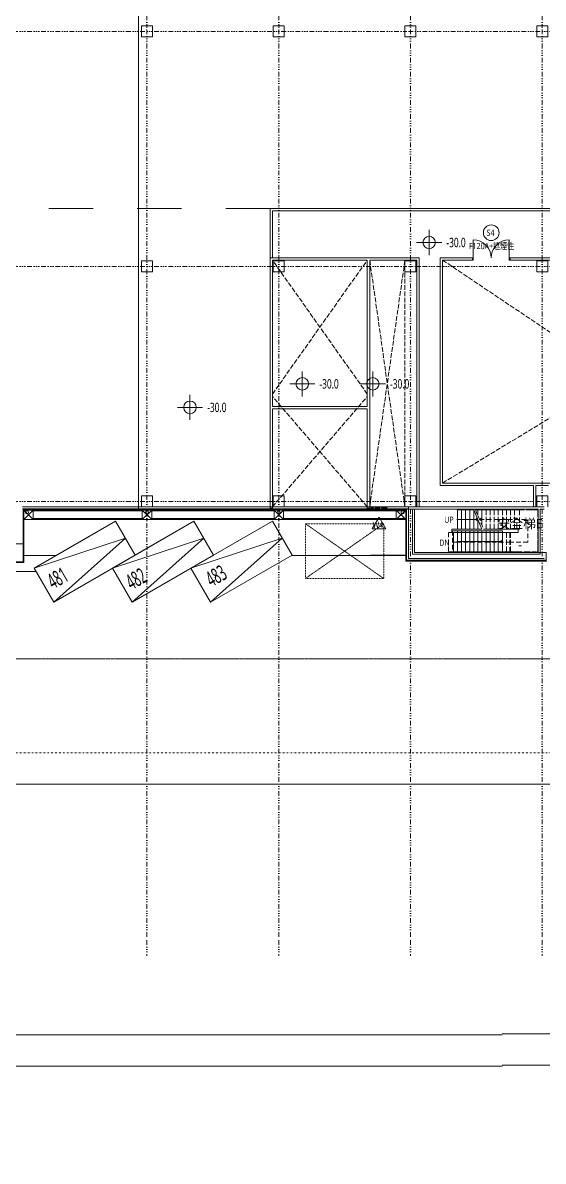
# Model space of a CAD drawing. Header units: millimetres. Extents: x -32710 to 654186, y -254124 to 420220.
# Drawn here: x 180883 to 214065, y -42117 to 30550 of the extents above; entities that cross this region are included whole.
import ezdxf
from ezdxf.enums import TextEntityAlignment as Align

# ---------------------------------------------------------------- set-up
doc = ezdxf.new("R2010")
doc.units = ezdxf.units.MM
doc.header["$LTSCALE"] = 1000
for name, pattern in [('H12PL1$0$DIVIDEX2', [0.25, 0.1, -0.05, 0, -0.05, 0, -0.05]), ('H12PL1$0$DOTK1', [0.01, 0.005, -0.005]), ('H12PL1$0$HIDDEN', [0.4, 0.3, -0.1]), ('H12PL1$0$JJP_三點線', [0.9, 0.3, -0.15, 0, -0.15, 0, -0.15, 0, -0.15]), ('H12PL1$0$JJP_虛線(退縮線、投影線、地下室範圍、非屬本工程、圖面分區)', [0.45, 0.3, -0.15]), ('H12PL1$0$TAI_虛線', [5.644, 2.822, -2.822]), ('H12PL1$0$虛線', [0.846667, 0.423333, -0.423333]), ('H12PL1$0$雨水排水_路_最新$0$CENTERK3', [0.2749, 0.25, -0.0083, 0.0083, -0.0083])]:
    doc.linetypes.add(name, pattern=pattern)
for name, color, linetype in [('H12PL1$0$A-LABEL-HIGH', 252, 'Continuous'), ('H12PL1$0$A-OBJE-2D', 252, 'Continuous'), ('H12PL1$0$A-OBJE-MEP', 252, 'Continuous'), ('H12PL1$0$A-STRS', 252, 'Continuous'), ('H12PL1$0$A-TEXT', 252, 'Continuous'), ('H12PL1$0$A-TEXT-修改說明.50K', 252, 'Continuous'), ('H12PL1$0$A-WALL-EX', 252, 'Continuous'), ('H12PL1$0$A-WALL-IN', 252, 'Continuous'), ('H12PL1$0$A-ZONE', 252, 'Continuous'), ('H12PL1$0$D label', 252, 'Continuous'), ('H12PL1$0$Door', 252, 'Continuous'), ('H12PL1$0$S-COL', 252, 'Continuous'), ('H12PL1$0$S-FNDN', 252, 'Continuous'), ('H12PL1$0$S-GRID', 252, 'Continuous'), ('H12PL1$0$S-SLAB-SHOW', 252, 'Continuous'), ('H12PL1$0$S-WALL', 252, 'Continuous'), ('H12PL1$0$W label', 252, 'Continuous'), ('H12PL1$0$Window', 252, 'Continuous'), ('H12PL1$0$全區配置圖_匯入NEWCUB用_13_0', 252, 'Continuous'), ('H12PL1$0$全區配置圖_匯入NEWCUB用_13_DRAN', 252, 'Continuous'), ('H12PL1$0$全區配置圖_匯入NEWCUB用_13_HATCH', 252, 'Continuous'), ('H12PL1$0$全區配置圖_匯入NEWCUB用_13_KABE1', 252, 'Continuous'), ('H12PL1$0$全區配置圖_匯入NEWCUB用_13_PKG', 252, 'Continuous'), ('H12PL1$0$全區配置圖_匯入NEWCUB用_13_RCHACHI', 252, 'Continuous'), ('H12PL1$0$全區配置圖_匯入NEWCUB用_13_SITE', 252, 'Continuous'), ('H12PL1$0$全區配置圖_匯入NEWCUB用_13_SUGATA3', 252, 'Continuous'), ('H12PL1$0$全區配置圖_匯入NEWCUB用_13_SUGATAD', 252, 'Continuous'), ('H12PL1$0$全區配置圖_匯入NEWCUB用_13_雨水排水経路図最新$0$SUGATAD', 252, 'Continuous'), ('MD-20250424-增加TRAY與FS主管位置調整', 7, 'Continuous')]:
    doc.layers.add(name, color=color, linetype=linetype)
doc.styles.add('H12PL1$0$Standard', font='Microsoft JhengHei.ttf', dxfattribs={"width": 0.8})

# ---------------------------------------------------------------- blocks, each defined once
blk = doc.blocks.new('H12PL1')
at = {"layer": 'H12PL1$0$A-LABEL-HIGH', "lineweight": 0}
for p, q in [((177596.3, 15723.7), (177596.3, 17323.7)), ((176796.3, 16523.7), (178396.3, 16523.7)), ((169500, 6700), (169500, 8300)), ((174000, 6700), (174000, 8300)), ((168700, 7500), (170300, 7500)), ((173200, 7500), (174800, 7500)), ((162342.3, 5200), (162342.3, 6800)), ((161542.3, 6000), (163142.3, 6000))]:
    blk.add_line(p, q, dxfattribs=at)
for centre in [(177596.3, 16523.7), (169500, 7500), (174000, 7500), (162342.3, 6000)]:
    blk.add_circle(centre, 400, dxfattribs=at)
at = {"layer": 'H12PL1$0$A-OBJE-2D', "linetype": 'H12PL1$0$HIDDEN', "lineweight": 0}
for p, q in [((167600, 6850), (173650, 15400)), ((173650, 6850), (167600, 15400)), ((173800, -350), (173800, 15400)), ((173800, 15400), (176050, 15400)), ((173800, -350), (176050, 15400)), ((176050, -350), (173800, 15400)), ((176050, 15400), (176050, -350)), ((178450, 1170), (201900, 15400)), ((178450, 15400), (201900, -350)), ((167600, -350), (173650, 6700)), ((173650, -350), (167600, 6700)), ((176050, -350), (173800, -350))]:
    blk.add_line(p, q, dxfattribs=at)
at = {"layer": 'H12PL1$0$A-OBJE-2D', "lineweight": 0}
for points in [[(167450, 15550), (167450, 18700), (243150, 18700)], [(167600, 15550), (167600, 18550), (243150, 18550)]]:
    blk.add_lwpolyline(points, dxfattribs=at)
at = {"layer": 'H12PL1$0$A-OBJE-MEP', "lineweight": 0, "flags": 128}
for points in [[(152045, -700, 1), (151855, -700, 1)], [(159695, -700, 1), (159505, -700, 1)], [(168095, -700, 1), (167905, -700, 1)], [(175995, -700, 1), (175805, -700, 1)]]:
    blk.add_lwpolyline(points, format="xyb", close=True, dxfattribs=at)
at = {"layer": 'H12PL1$0$A-OBJE-MEP', "lineweight": 0}
for centre in [(151950, -700), (159600, -700), (168000, -700), (175900, -700)]:
    blk.add_circle(centre, 100, dxfattribs=at)
at = {"layer": 'H12PL1$0$A-STRS', "lineweight": 0}
for p, q in [((179400, -530), (179400, -1780)), ((180440, -530), (179400, -530)), ((179400, -530), (179400, -1780)), ((179660, -530), (179400, -530)), ((179660, -530), (179660, -1780)), ((179660, -1780), (179660, -530)), ((179660, -530), (179660, -1780)), ((179920, -530), (179660, -530)), ((179920, -530), (179920, -1780)), ((179920, -1780), (179920, -530)), ((179920, -530), (179920, -1780)), ((180180, -530), (179920, -530)), ((180180, -530), (180180, -1780)), ((180180, -1780), (180180, -530)), ((180180, -530), (180180, -1780)), ((180440, -530), (180180, -530)), ((180440, -530), (180440, -1780)), ((180440, -1780), (180440, -530)), ((180440, -530), (180440, -1780)), ((180440, -530), (180960, -1780)), ((179400, -1155), (179660, -1155)), ((179660, -1155), (180700, -1155)), ((180700, -1155), (180600, -1080)), ((180600, -1230), (180700, -1155)), ((180700, -1155), (180700, -1780)), ((180700, -1780), (180700, -1155)), ((180700, -1155), (180700, -1780)), ((179400, -1780), (180960, -1780)), ((179400, -1780), (179660, -1780)), ((182260, -1880), (179400, -1880)), ((179400, -3260), (179400, -1880)), ((179660, -1880), (179400, -1880)), ((179400, -1880), (179400, -3260)), ((179660, -1780), (179920, -1780)), ((179660, -3260), (179660, -1880)), ((179920, -1880), (179660, -1880)), ((179660, -1880), (179660, -3260)), ((179660, -3260), (179660, -1880)), ((179920, -1780), (180180, -1780)), ((179920, -3260), (179920, -1880)), ((180180, -1880), (179920, -1880)), ((179920, -1880), (179920, -3260)), ((179920, -3260), (179920, -1880)), ((180180, -1780), (180440, -1780)), ((180180, -3260), (180180, -1880)), ((180440, -1880), (180180, -1880)), ((180180, -1880), (180180, -3260)), ((180180, -3260), (180180, -1880)), ((180440, -1780), (180700, -1780)), ((180440, -3260), (180440, -1880)), ((180700, -1880), (180440, -1880)), ((180440, -1880), (180440, -3260)), ((180440, -3260), (180440, -1880)), ((180700, -1780), (180960, -1780)), ((180700, -3260), (180700, -1880)), ((180960, -1880), (180700, -1880)), ((180700, -1880), (180700, -3260)), ((180700, -3260), (180700, -1880)), ((180960, -3260), (180960, -1880)), ((181220, -1880), (180960, -1880)), ((180960, -1880), (180960, -3260)), ((180960, -3260), (180960, -1880)), ((181220, -3260), (181220, -1880)), ((181480, -1880), (181220, -1880)), ((181220, -1880), (181220, -3260)), ((181220, -3260), (181220, -1880)), ((181480, -3260), (181480, -1880)), ((181740, -1880), (181480, -1880)), ((181480, -1880), (181480, -3260)), ((181480, -3260), (181480, -1880)), ((181740, -3260), (181740, -1880)), ((182000, -1880), (181740, -1880)), ((181740, -1880), (181740, -3260)), ((181740, -3260), (181740, -1880)), ((182000, -3260), (182000, -1880)), ((182260, -1880), (182000, -1880)), ((182000, -1880), (182000, -3260)), ((182000, -3260), (182000, -1880)), ((182260, -3260), (182260, -1880)), ((182260, -3260), (182260, -1880)), ((179660, -2570), (179400, -2570)), ((182000, -2570), (179660, -2570)), ((182260, -2570), (182000, -2570)), ((182260, -2570), (182160, -2495)), ((182160, -2645), (182260, -2570)), ((179400, -3260), (182260, -3260)), ((179400, -3260), (179660, -3260)), ((179660, -3260), (179920, -3260)), ((179920, -3260), (180180, -3260)), ((180180, -3260), (180440, -3260)), ((180440, -3260), (180700, -3260)), ((180700, -3260), (180960, -3260)), ((180960, -3260), (181220, -3260)), ((181220, -3260), (181480, -3260)), ((181480, -3260), (181740, -3260)), ((181740, -3260), (182000, -3260)), ((182000, -3260), (182260, -3260))]:
    blk.add_line(p, q, dxfattribs=at)
at = {"layer": 'H12PL1$0$A-STRS', "linetype": 'H12PL1$0$JJP_虛線(退縮線、投影線、地下室範圍、非屬本工程、圖面分區)', "lineweight": 0}
for p, q in [((179664.4, -1780), (179664.4, -530)), ((180700, -530), (180548.3, -530)), ((180548.3, -530), (181068.3, -1780)), ((180700, -530), (180700, -894.6)), ((180700, -894.6), (180700, -530)), ((180700, -530), (180700, -894.6)), ((180960, -530), (180700, -530)), ((180960, -530), (180960, -1519.6)), ((180960, -1519.6), (180960, -530)), ((180960, -530), (180960, -1519.6)), ((181220, -530), (180960, -530)), ((181220, -530), (181220, -1780)), ((181220, -1780), (181220, -530)), ((181220, -530), (181220, -1780)), ((181480, -530), (181220, -530)), ((181480, -530), (181480, -1780)), ((181480, -1780), (181480, -530)), ((181480, -530), (181480, -1780)), ((181740, -530), (181480, -530)), ((181740, -530), (181740, -1780)), ((181740, -1780), (181740, -530)), ((181740, -530), (181740, -1780)), ((182000, -530), (181740, -530)), ((182000, -530), (182000, -1780)), ((182000, -1780), (182000, -530)), ((182000, -530), (182000, -1780)), ((182260, -530), (182000, -530)), ((182260, -530), (182260, -1780)), ((182260, -1780), (182260, -530)), ((182260, -530), (182260, -1780)), ((182520, -530), (182260, -530)), ((182520, -530), (182520, -1780)), ((182520, -1780), (182520, -530)), ((182520, -530), (182520, -1780)), ((182780, -530), (182520, -530)), ((182780, -530), (182780, -1780)), ((182780, -1780), (182780, -530)), ((182780, -530), (182780, -1780)), ((183040, -530), (182780, -530)), ((183040, -530), (183040, -1780)), ((183040, -530), (183040, -1780)), ((183040, -530), (183040, -1780)), ((183040, -1780), (183040, -530)), ((184520, -530), (183040, -530)), ((183040, -530), (183040, -1780)), ((183346.7, -1780), (183346.7, -530)), ((184520, -3230), (184520, -530)), ((180908.3, -1080), (180808.3, -1155)), ((180808.3, -1155), (183040, -1155)), ((180808.3, -1155), (180908.3, -1230)), ((183040, -1155), (183895, -1155)), ((183895, -1155), (183895, -2605)), ((179140, -1980), (178833.3, -1980)), ((178833.3, -1980), (178833.3, -3230)), ((179400, -1880), (179091.6, -1880)), ((179091.6, -1880), (179091.6, -3260)), ((179140, -3230), (179140, -1980)), ((179400, -1980), (179140, -1980)), ((179140, -1980), (179140, -3230)), ((179400, -3230), (179400, -1980)), ((179660, -1980), (179400, -1980)), ((179400, -1980), (179400, -3230)), ((179400, -3230), (179400, -1980)), ((179660, -3230), (179660, -1980)), ((179920, -1980), (179660, -1980)), ((179660, -1980), (179660, -3230)), ((179660, -3230), (179660, -1980)), ((179920, -3230), (179920, -1980)), ((180180, -1980), (179920, -1980)), ((179920, -1980), (179920, -3230)), ((179920, -3230), (179920, -1980)), ((180180, -3230), (180180, -1980)), ((180440, -1980), (180180, -1980)), ((180180, -1980), (180180, -3230)), ((180180, -3230), (180180, -1980)), ((180440, -3230), (180440, -1980)), ((180700, -1980), (180440, -1980)), ((180440, -1980), (180440, -3230)), ((180440, -3230), (180440, -1980)), ((180700, -3230), (180700, -1980)), ((180960, -1980), (180700, -1980)), ((180700, -1980), (180700, -3230)), ((180700, -3230), (180700, -1980)), ((180960, -3230), (180960, -1980)), ((181220, -1980), (180960, -1980)), ((180960, -1980), (180960, -3230)), ((180960, -3230), (180960, -1980)), ((181068.3, -1780), (181220, -1780)), ((181220, -1780), (181480, -1780)), ((181220, -3230), (181220, -1980)), ((181480, -1980), (181220, -1980)), ((181220, -1980), (181220, -3230)), ((181220, -3230), (181220, -1980)), ((181480, -1780), (181740, -1780)), ((181480, -3230), (181480, -1980)), ((181740, -1980), (181480, -1980)), ((181480, -1980), (181480, -3230)), ((181480, -3230), (181480, -1980)), ((181740, -1780), (182000, -1780)), ((181740, -3230), (181740, -1980)), ((182000, -1980), (181740, -1980)), ((181740, -1980), (181740, -3230)), ((181740, -3230), (181740, -1980)), ((182000, -1780), (182260, -1780)), ((182000, -3230), (182000, -1980)), ((182260, -1980), (182000, -1980)), ((182000, -1980), (182000, -3230)), ((182000, -3230), (182000, -1980)), ((182003.6, -1880), (182003.6, -3260)), ((182260, -1780), (182520, -1780)), ((182260, -3230), (182260, -1980)), ((182520, -1980), (182260, -1980)), ((182260, -1980), (182260, -3230)), ((182260, -3230), (182260, -1980)), ((182520, -1780), (182780, -1780)), ((182520, -3230), (182520, -1980)), ((182780, -1980), (182520, -1980)), ((182520, -1980), (182520, -3230)), ((182520, -3230), (182520, -1980)), ((182733.3, -3230), (182733.3, -1980)), ((182780, -1780), (183040, -1780)), ((182780, -3230), (182780, -1980)), ((182780, -3230), (182780, -1980)), ((183270, -1980), (182780, -1980)), ((182780, -1980), (182780, -3230)), ((182780, -3230), (182780, -1980)), ((183040, -1780), (183270, -1780)), ((183270, -1780), (183346.7, -1780)), ((183270, -1780), (183270, -1980)), ((179400, -2605), (179140, -2605)), ((182780, -2605), (179400, -2605)), ((183895, -2605), (182780, -2605)), ((178833.3, -3230), (179140, -3230)), ((179091.6, -3260), (179400, -3260)), ((179140, -3230), (179400, -3230)), ((179400, -3230), (179660, -3230)), ((179660, -3230), (179920, -3230)), ((179920, -3230), (180180, -3230)), ((180180, -3230), (180440, -3230)), ((180440, -3230), (180700, -3230)), ((180700, -3230), (180960, -3230)), ((180960, -3230), (181220, -3230)), ((181220, -3230), (181480, -3230)), ((181480, -3230), (181740, -3230)), ((181740, -3230), (182000, -3230)), ((182000, -3230), (182260, -3230)), ((182260, -3230), (182520, -3230)), ((182520, -3230), (182780, -3230)), ((182780, -3230), (184520, -3230))]:
    blk.add_line(p, q, dxfattribs=at)
at = {"layer": 'H12PL1$0$A-STRS', "linetype": 'H12PL1$0$虛線', "lineweight": 0}
for p, q in [((183040, -530), (180548.3, -530)), ((183346.7, -530), (183040, -530)), ((184520, -530), (183346.7, -530)), ((184520, -3230), (184520, -530)), ((182780, -1980), (179140, -1980)), ((181068.3, -1780), (183040, -1780)), ((183270, -1980), (182780, -1980)), ((183040, -1780), (183270, -1780)), ((183270, -1780), (183270, -1980)), ((179140, -3230), (182780, -3230)), ((182780, -3230), (184520, -3230))]:
    blk.add_line(p, q, dxfattribs=at)
at = {"layer": 'H12PL1$0$A-STRS', "lineweight": 0, "flags": 128}
for points in [[(179400, -1180, 1), (179400, -1130, 1)], [(179400, -2595, 1), (179400, -2545, 1)]]:
    blk.add_lwpolyline(points, format="xyb", close=True, dxfattribs=at)
at = {"layer": 'H12PL1$0$A-TEXT-修改說明.50K', "linetype": 'H12PL1$0$TAI_虛線', "lineweight": 0}
blk.add_lwpolyline([(167450, 18700), (18450, 18700)], dxfattribs=at)
at = {"layer": 'H12PL1$0$A-WALL-EX', "lineweight": 0}
for p, q in [((151700, -465), (151665, -465)), ((151700, -465), (151665, -465)), ((173900, -465), (151700, -465)), ((173900, -465), (173900, -350)), ((174900, -350), (173900, -350)), ((173900, -500), (173900, -465)), ((173900, -500), (174900, -500)), ((174900, -350), (174900, -465)), ((176150, -465), (174900, -465)), ((174900, -465), (174900, -500)), ((176270, -350), (176150, -350)), ((176270, -350), (176150, -350)), ((176150, -465), (176270, -465)), ((176150, -465), (176270, -465)), ((176270, -465), (176270, -350))]:
    blk.add_line(p, q, dxfattribs=at)
at = {"layer": 'H12PL1$0$A-WALL-EX', "lineweight": 0, "flags": 128}
for points in [[(173900, -350), (151665, -350)], [(151700, -500), (176150, -500)], [(151700, -500), (176150, -500)], [(151700, -500), (176150, -500)], [(151700, -500), (176150, -500)], [(151700, -500), (176150, -500)], [(151700, -500), (176150, -500)], [(151700, -500), (176150, -500)], [(151700, -500), (173900, -500)], [(151700, -3815), (151700, -500)], [(176150, -350), (174900, -350)], [(174900, -500), (176150, -500)], [(176150, -350), (176270, -350)], [(176150, -500), (176150, -465)], [(176150, -465), (176150, -3640)], [(176270, -3640), (176270, -350)], [(151235, -3850), (151700, -3850)], [(151700, -3850), (151700, -3815)], [(176150, -3760), (176150, -3640)], [(176150, -3760), (185050, -3760)], [(184930, -3640), (176270, -3640)]]:
    blk.add_lwpolyline(points, dxfattribs=at)
at = {"layer": 'H12PL1$0$A-WALL-IN', "lineweight": 0}
for p, q in [((180350, 15550), (180307, 15550)), ((180350, 15400), (180307, 15400)), ((180350, 15400), (180350, 15550)), ((182750, 15550), (182793, 15550)), ((182750, 15400), (182750, 15550)), ((182750, 15400), (182793, 15400))]:
    blk.add_line(p, q, dxfattribs=at)
at = {"layer": 'H12PL1$0$A-WALL-IN', "lineweight": 0, "flags": 128}
for points in [[(167450, 15550), (167600, 15550)], [(167450, 15550), (167450, -440)], [(176800, 15550), (167600, 15550)], [(167600, 15400), (173650, 15400)], [(167600, 6050), (167600, 15400)], [(173650, 15400), (173650, 6050)], [(173800, 15400), (176800, 15400)], [(173800, -440), (173800, 15400)], [(176950, 15550), (176800, 15550)], [(176800, 15400), (176800, -350)], [(176950, -350), (176950, 15550)], [(178300, 15550), (178300, 15400)], [(180350, 15550), (178300, 15550)], [(178300, 15400), (178300, 1170)], [(178450, 1170), (178450, 15400)], [(178450, 15400), (180350, 15400)], [(201975, 15550), (182750, 15550)], [(182750, 15400), (201900, 15400)], [(173650, 6050), (167600, 6050)], [(167600, 5900), (173650, 5900)], [(167600, -440), (167600, 5900)], [(173650, 5900), (173650, -440)], [(178300, 1020), (178300, 1170)], [(178300, 1020), (184250, 1020)], [(185350, 1170), (178450, 1170)], [(184250, 1020), (184250, -350)], [(184400, -350), (184400, 1020)], [(184400, 1020), (185200, 1020)], [(167450, -440), (167600, -440)], [(173650, -440), (173800, -440)], [(176270, -350), (176270, -500)], [(176270, -500), (176537, -500)], [(176537, -500), (176537, -3372.5)], [(176650, -500), (184549.5, -500)], [(176650, -3259.5), (176650, -500)], [(184450, -350), (176750, -350)], [(176800, -350), (176950, -350)], [(184250, -350), (184400, -350)], [(184549.5, -500), (184549.5, -3259.5)], [(184662.5, -500), (184930, -500)], [(184662.5, -3372.5), (184662.5, -500)], [(176537, -3372.5), (176650, -3372.5)], [(184549.5, -3259.5), (176650, -3259.5)], [(176650, -3372.5), (184549.5, -3372.5)], [(184662.5, -3372.5), (184549.5, -3372.5)]]:
    blk.add_lwpolyline(points, dxfattribs=at)
at = {"layer": 'H12PL1$0$D label', "lineweight": 0, "flags": 128}
blk.add_lwpolyline([(182050, 17150, 1), (181050, 17150, 1)], format="xyb", close=True, dxfattribs=at)
at = {"layer": 'H12PL1$0$Door', "lineweight": 0}
for p, q in [((180400, 15550), (180400, 16700)), ((182700, 15550), (182700, 16700)), ((180350, 15550), (180307, 15550)), ((180350, 15550), (180307, 15550)), ((180350, 15400), (180307, 15400)), ((180350, 15400), (180307, 15400)), ((180400, 15550), (180350, 15550)), ((180350, 15550), (180350, 15400)), ((180350, 15400), (180350, 15550)), ((180350, 15400), (180350, 15550)), ((180350, 15400), (180400, 15400)), ((180400, 15400), (180400, 15550)), ((182750, 15550), (182700, 15550)), ((182700, 15550), (182700, 15400)), ((182700, 15400), (182750, 15400)), ((182750, 15400), (182750, 15550)), ((182750, 15400), (182750, 15550)), ((182750, 15400), (182750, 15550)), ((182750, 15550), (182793, 15550)), ((182750, 15550), (182793, 15550)), ((182750, 15400), (182793, 15400)), ((182750, 15400), (182793, 15400))]:
    blk.add_line(p, q, dxfattribs=at)
for centre, start, end in [((180400, 15550), 0, 90), ((182700, 15550), 90, 180)]:
    blk.add_arc(centre, 1150, start, end, dxfattribs=at)
at = {"layer": 'H12PL1$0$S-COL', "lineweight": 0, "flags": 128}
for points in [[(159250, 29650), (159950, 29650), (159950, 30350), (159250, 30350)], [(167650, 29650), (168350, 29650), (168350, 30350), (167650, 30350)], [(176050, 29650), (176750, 29650), (176750, 30350), (176050, 30350)], [(184450, 29650), (185150, 29650), (185150, 30350), (184450, 30350)], [(159250, 14650), (159950, 14650), (159950, 15350), (159250, 15350)], [(167650, 14650), (168350, 14650), (168350, 15350), (167650, 15350)], [(176050, 14650), (176750, 14650), (176750, 15350), (176050, 15350)], [(184450, 14650), (185150, 14650), (185150, 15350), (184450, 15350)]]:
    blk.add_lwpolyline(points, close=True, dxfattribs=at)
for points in [[(159950, -350), (159950, 350), (159250, 350), (159250, -350)], [(168350, -350), (168350, 350), (167650, 350), (167650, -350)], [(176270, -350), (176750, -350), (176750, 350), (176050, 350), (176050, -350)], [(185150, -350), (185150, 350), (184450, 350), (184450, -350), (184930, -350)]]:
    blk.add_lwpolyline(points, dxfattribs=at)
at = {"layer": 'H12PL1$0$S-FNDN', "lineweight": 0, "flags": 128}
blk.add_lwpolyline([(110700, 45300), (119350, 45300), (119350, -550), (126650, -550), (126650, -2700), (151750, -2700), (151750, -550), (159050, -550), (159050, 45300), (166725, 45300), (166725, 50030), (159050, 50030), (159050, 90550), (119350, 90550), (119350, 50030), (110700, 50030)], close=True, dxfattribs=at)
at = {"layer": 'H12PL1$0$S-GRID', "linetype": 'H12PL1$0$JJP_三點線', "lineweight": 0}
for p, q in [((159600, 128250), (159600, -28000)), ((168000, 128250), (168000, -28000)), ((176400, 128250), (176400, -28000)), ((184800, 128250), (184800, -28000)), ((-29000, 30000), (289600, 30000)), ((-29000, 15000), (289600, 15000)), ((-29000, 0), (289600, 0)), ((159600, -28000), (159600, -29000)), ((168000, -28000), (168000, -29000)), ((176400, -28000), (176400, -29000)), ((184800, -28000), (184800, -29000))]:
    blk.add_line(p, q, dxfattribs=at)
at = {"layer": 'H12PL1$0$S-SLAB-SHOW', "lineweight": 0, "flags": 128}
for points in [[(176150, -3760), (185050, -3760), (185050, -3260), (179140, -3260), (179140, -1980), (179040, -1980), (179040, -1780), (179400, -1780), (179400, -500), (176150, -500)], [(176650, -500), (176650, -3260), (179140, -3260), (179140, -1980), (179040, -1980), (179040, -1780), (179400, -1780), (179400, -500)]]:
    blk.add_lwpolyline(points, close=True, dxfattribs=at)
at = {"layer": 'H12PL1$0$S-WALL', "lineweight": 0}
for p, q in [((167450, -330), (167450, -550)), ((167450, -550), (167600, -550)), ((167600, -550), (167600, -330)), ((173650, -330), (173650, -550)), ((173650, -550), (173800, -550)), ((173800, -550), (173800, -330))]:
    blk.add_line(p, q, dxfattribs=at)
at = {"layer": 'H12PL1$0$W label', "lineweight": 0, "flags": 128}
blk.add_lwpolyline([(173967, -1750), (174833, -1750), (174400, -1000)], close=True, dxfattribs=at)
at = {"layer": 'H12PL1$0$Window', "lineweight": 0}
for p, q in [((173900, -475), (173900, -375)), ((173900, -375), (173950, -375)), ((173900, -475), (173950, -475)), ((174850, -375), (173950, -375)), ((173950, -475), (173950, -375)), ((174850, -475), (173950, -475)), ((174850, -475), (174850, -375)), ((174900, -375), (174850, -375)), ((174900, -475), (174850, -475)), ((174900, -475), (174900, -375))]:
    blk.add_line(p, q, dxfattribs=at)
at = {"layer": 'H12PL1$0$Window', "linetype": 'H12PL1$0$HIDDEN', "lineweight": 0}
blk.add_line((174850, -425), (173950, -425), dxfattribs=at)
at = {"layer": 'H12PL1$0$全區配置圖_匯入NEWCUB用_13_DRAN', "lineweight": 0}
for centre in [(151950, -700), (159600, -700), (168000, -700), (175900, -700)]:
    blk.add_circle(centre, 100, dxfattribs=at)
at = {"layer": 'H12PL1$0$全區配置圖_匯入NEWCUB用_13_HATCH', "lineweight": 0, "flags": 128}
blk.add_lwpolyline([(167598.1, -1272.5), (168848.1, -3437.5), (168809.2, -3460), (173575.6, -3460), (173809.2, -3460), (176100, -3460), (176100, -550), (151750, -550), (151750, -3460), (153809.2, -3460), (157598.1, -1272.5), (158848.1, -3437.5), (162598.1, -1272.5), (163848.1, -3437.5)], close=True, dxfattribs=at)
at = {"layer": 'H12PL1$0$全區配置圖_匯入NEWCUB用_13_KABE1', "lineweight": 0}
for p, q in [((151750, -3900), (151750, -550)), ((151750, -550), (176100, -550)), ((176100, -550), (176100, -3810)), ((151750, -3900), (151150, -3900)), ((185100, -3810), (176100, -3810))]:
    blk.add_line(p, q, dxfattribs=at)
at = {"layer": 'H12PL1$0$全區配置圖_匯入NEWCUB用_13_PKG', "lineweight": 0, "flags": 128}
for points in [[(153651.9, -6437.5), (158848.1, -3437.5), (157598.1, -1272.5), (152401.9, -4272.5)], [(158651.9, -6437.5), (163848.1, -3437.5), (162598.1, -1272.5), (157401.9, -4272.5)], [(163651.9, -6437.5), (168848.1, -3437.5), (167598.1, -1272.5), (162401.9, -4272.5)]]:
    blk.add_lwpolyline(points, close=True, dxfattribs=at)
for points in [[(153651.9, -6437.5), (158223.1, -2355), (152401.9, -4272.5)], [(158651.9, -6437.5), (163223.1, -2355), (157401.9, -4272.5)], [(163651.9, -6437.5), (168223.1, -2355), (162401.9, -4272.5)]]:
    blk.add_lwpolyline(points, dxfattribs=at)
at = {"layer": 'H12PL1$0$全區配置圖_匯入NEWCUB用_13_RCHACHI', "lineweight": 0}
for p, q in [((154086.9, -500), (154036.9, -550)), ((154256.6, -500), (154206.6, -550)), ((154426.3, -500), (154376.3, -550)), ((157086.9, -500), (157036.9, -550)), ((157256.6, -500), (157206.6, -550)), ((157426.3, -500), (157376.3, -550)), ((159486.9, -500), (159436.9, -550)), ((159656.6, -500), (159606.6, -550)), ((159826.3, -500), (159776.3, -550)), ((162486.9, -500), (162436.9, -550)), ((162656.6, -500), (162606.6, -550)), ((162826.3, -500), (162776.3, -550)), ((165486.9, -500), (165436.9, -550)), ((165656.6, -500), (165606.6, -550)), ((165826.3, -500), (165776.3, -550)), ((167886.9, -500), (167836.9, -550)), ((168056.6, -500), (168006.6, -550)), ((168226.3, -500), (168176.3, -550)), ((170886.9, -500), (170836.9, -550)), ((171056.6, -500), (171006.6, -550)), ((171226.3, -500), (171176.3, -550)), ((173886.9, -500), (173836.9, -550)), ((174056.6, -500), (174006.6, -550)), ((174226.3, -500), (174176.3, -550)), ((176150, -636.9), (176100, -686.9)), ((176150, -806.6), (176100, -856.6)), ((176150, -976.3), (176100, -1026.3)), ((151750, -2844), (151700, -2894)), ((151750, -3013.7), (151700, -3063.7)), ((151750, -3183.4), (151700, -3233.4)), ((177325, -3760), (177275, -3810)), ((177494.7, -3760), (177444.7, -3810)), ((177664.4, -3760), (177614.4, -3810)), ((180325, -3760), (180275, -3810)), ((180494.7, -3760), (180444.7, -3810)), ((180664.4, -3760), (180614.4, -3810)), ((183325, -3760), (183275, -3810)), ((183494.7, -3760), (183444.7, -3810)), ((183664.4, -3760), (183614.4, -3810))]:
    blk.add_line(p, q, dxfattribs=at)
at = {"layer": 'H12PL1$0$全區配置圖_匯入NEWCUB用_13_SITE', "lineweight": 0}
for p, q in [((173848.1, -3437.5), (176100, -3437.5)), ((152524.6, -4485), (123489, -4485))]:
    blk.add_line(p, q, dxfattribs=at)
at = {"layer": 'H12PL1$0$全區配置圖_匯入NEWCUB用_13_SUGATA3', "lineweight": 0}
for p, q in [((151750, -1150), (152350, -550)), ((151750, -550), (152350, -1150)), ((152350, -600), (159300, -600)), ((159300, -1150), (159900, -550)), ((159300, -550), (159900, -1150)), ((159900, -600), (167700, -600)), ((167700, -1150), (168300, -550)), ((167700, -550), (168300, -1150)), ((168300, -600), (176100, -600)), ((175500, -1150), (176100, -550)), ((175500, -550), (176100, -1150)), ((176150, -600), (175500, -600)), ((152350, -1100), (159300, -1100)), ((152350, -1150), (175500, -1150)), ((159900, -1100), (167700, -1100)), ((168300, -1100), (176100, -1100)), ((176150, -1100), (175500, -1100))]:
    blk.add_line(p, q, dxfattribs=at)
at = {"layer": 'H12PL1$0$全區配置圖_匯入NEWCUB用_13_SUGATA3', "lineweight": 0, "flags": 128}
for points in [[(151750, -1150), (152350, -1150), (152350, -550), (151750, -550)], [(159300, -1150), (159900, -1150), (159900, -550), (159300, -550)], [(167700, -1150), (168300, -1150), (168300, -550), (167700, -550)], [(175500, -1150), (176100, -1150), (176100, -550), (175500, -550)]]:
    blk.add_lwpolyline(points, close=True, dxfattribs=at)
at = {"layer": 'H12PL1$0$全區配置圖_匯入NEWCUB用_13_SUGATAD', "linetype": 'H12PL1$0$DOTK1', "lineweight": 0}
for p, q in [((169700, -4925), (174700, -1425)), ((174700, -4925), (169700, -1425)), ((169700, -4925), (174700, -1425)), ((174700, -4925), (169700, -1425)), ((174700, -4925), (169700, -1425)), ((169700, -4925), (174700, -1425))]:
    blk.add_line(p, q, dxfattribs=at)
at = {"layer": 'H12PL1$0$全區配置圖_匯入NEWCUB用_13_SUGATAD', "linetype": 'H12PL1$0$DOTK1', "lineweight": 0, "flags": 128}
blk.add_lwpolyline([(169700, -1425), (174700, -1425), (174700, -4925), (169700, -4925)], close=True, dxfattribs=at)
blk.add_lwpolyline([(169700, -1425), (174700, -1425), (174700, -4925), (169700, -4925)], close=True, dxfattribs=at)
blk.add_lwpolyline([(169700, -1425), (174700, -1425), (174700, -4925), (169700, -4925)], close=True, dxfattribs=at)
at = {"layer": 'H12PL1$0$全區配置圖_匯入NEWCUB用_13_雨水排水経路図最新$0$SUGATAD', "lineweight": 0}
for p, q in [((173809.2, -3460), (176100, -3460)), ((123489, -4485), (152524.6, -4485)), ((263350.9, -18066.2), (-720.4, -18001.7)), ((182239.3, -34046.4), (96439.3, -34025.4)), ((182238.8, -36046.4), (96438.8, -36025.4))]:
    blk.add_line(p, q, dxfattribs=at)
at = {"layer": 'H12PL1$0$全區配置圖_匯入NEWCUB用_13_雨水排水経路図最新$0$SUGATAD', "linetype": 'H12PL1$0$雨水排水_路_最新$0$CENTERK3', "lineweight": 0}
blk.add_line((263352.8, -10066.2), (-40101.1, -9992), dxfattribs=at)
at = {"layer": 'H12PL1$0$全區配置圖_匯入NEWCUB用_13_雨水排水経路図最新$0$SUGATAD', "linetype": 'H12PL1$0$DIVIDEX2', "lineweight": 0, "flags": 128}
blk.add_lwpolyline([(290616.8, 109970.5), (290091.7, 3735.9, -0.0807329), (288341.6, -6706.2, -0.2653443), (282102.6, -12956.4, -0.0824856), (263351.4, -16066.2), (-40102.6, -15992)], format="xyb", dxfattribs=at)
at = {"layer": 'H12PL1$0$全區配置圖_匯入NEWCUB用_13_雨水排水経路図最新$0$SUGATAD', "lineweight": 0, "flags": 128}
for points in [[(287762.3, -42116.7, 0.0014685), (287635.9, -41794, 0.2436756), (280213.7, -35194.4, 0.0648646), (270990.3, -33992.6), (182241.6, -33990.2)], [(285606.7, -42116.7, 0.2312131), (279711.6, -37130.4, 0.0649439), (270990.2, -35992.6), (182241.6, -35990.2)]]:
    blk.add_lwpolyline(points, format="xyb", dxfattribs=at)
at = {"layer": 'H12PL1$0$A-LABEL-HIGH', "lineweight": 0, "char_height": 600, "attachment_point": 7, "style": 'H12PL1$0$Standard'}
for insert in [(178696.3, 16213.9), (170600, 7190.1), (175100, 7190.1), (163442.3, 5690.1)]:
    blk.add_mtext('\\A1;{\\W0.68;-30.0}', dxfattribs=dict(at, insert=insert))
at = {"layer": 'H12PL1$0$A-TEXT', "linetype": 'Continuous', "lineweight": 0, "char_height": 400, "attachment_point": 4, "style": 'H12PL1$0$Standard'}
for s, insert in [('\\A1;UP', (178552.3, -1174.5)), ('\\A1;DN', (178235.2, -2636.2))]:
    blk.add_mtext(s, dxfattribs=dict(at, insert=insert))
at = {"layer": 'H12PL1$0$A-ZONE', "style": 'H12PL1$0$Standard'}
for s, p in [('安全梯E', (183393.1, -1114.5)), ('-', (183393.1, -2456.4))]:
    blk.add_text(s, height=600, dxfattribs=at).set_placement(p, align=Align.TOP_CENTER)
at = {"layer": 'H12PL1$0$D label', "lineweight": 0, "char_height": 400, "attachment_point": 7, "style": 'H12PL1$0$Standard'}
for s, insert in [('\\A1;\\pt0;S4', (181250.8, 16943.4)), ('\\A1;\\pt0;F120A+遮煙性', (180129, 16053.7))]:
    blk.add_mtext(s, dxfattribs=dict(at, insert=insert))
at = {"layer": 'H12PL1$0$W label', "lineweight": 0, "insert": (173988.3, -1700), "char_height": 400, "attachment_point": 7, "style": 'H12PL1$0$Standard'}
blk.add_mtext('\\A1;\\pt0;W4', dxfattribs=at)
at = {"layer": 'H12PL1$0$全區配置圖_匯入NEWCUB用_13_0', "linetype": 'Continuous', "lineweight": 0, "char_height": 1000, "attachment_point": 7, "rotation": 30, "style": 'H12PL1$0$Standard'}
for s, insert in [('\\A1;{\\W0.56;481}', (153619.3, -5645.9)), ('\\A1;{\\W0.56;482}', (158622.7, -5695.9)), ('\\A1;{\\W0.56;483}', (163722.9, -5505.9))]:
    blk.add_mtext(s, dxfattribs=dict(at, insert=insert))

msp = doc.modelspace()

# ---------------------------------------------------------------- block references
at = {"layer": 'MD-20250424-增加TRAY與FS主管位置調整', "color": 8}
msp.add_blockref('H12PL1', (29200, 0), dxfattribs=at)

doc.saveas('drawing.dxf')
